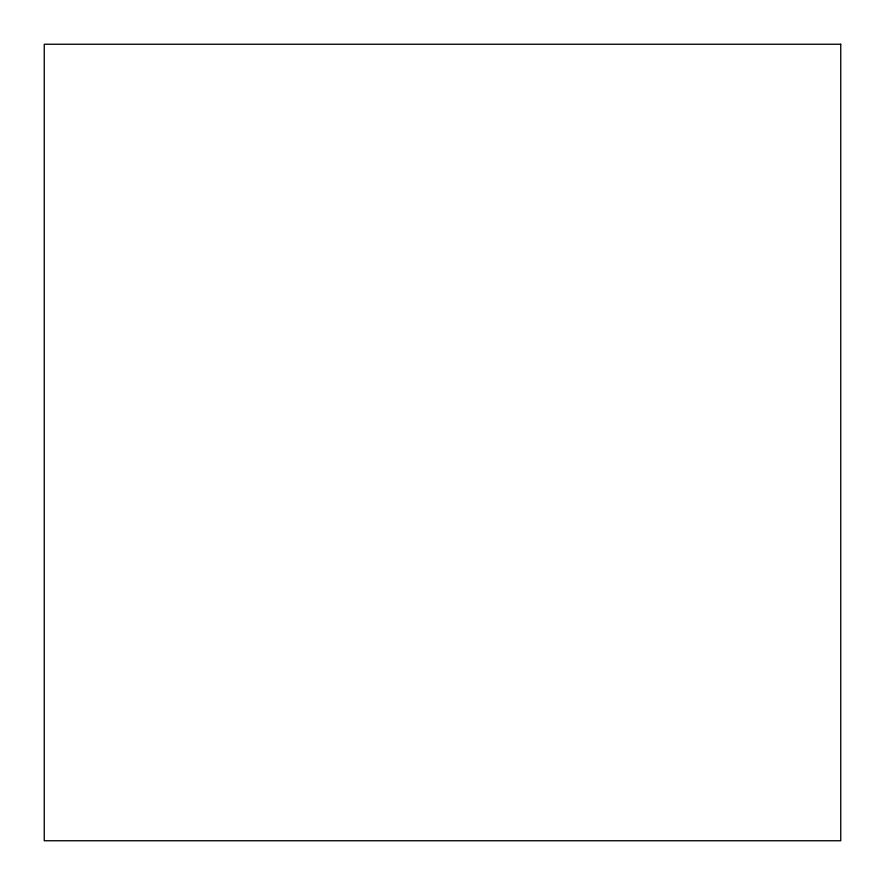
<?xml version="1.0" encoding="UTF-8"?>
<svg xmlns="http://www.w3.org/2000/svg" width="885" height="885" viewBox="0 0 885 885"><rect width="100%" height="100%" fill="white"/><g stroke="black" fill="none" stroke-linecap="round" stroke-linejoin="round"><path stroke-width="1.33" d="M840.75 44.25L44.25 44.25L44.25 840.75L840.75 840.75L840.75 44.25"/></g></svg>
